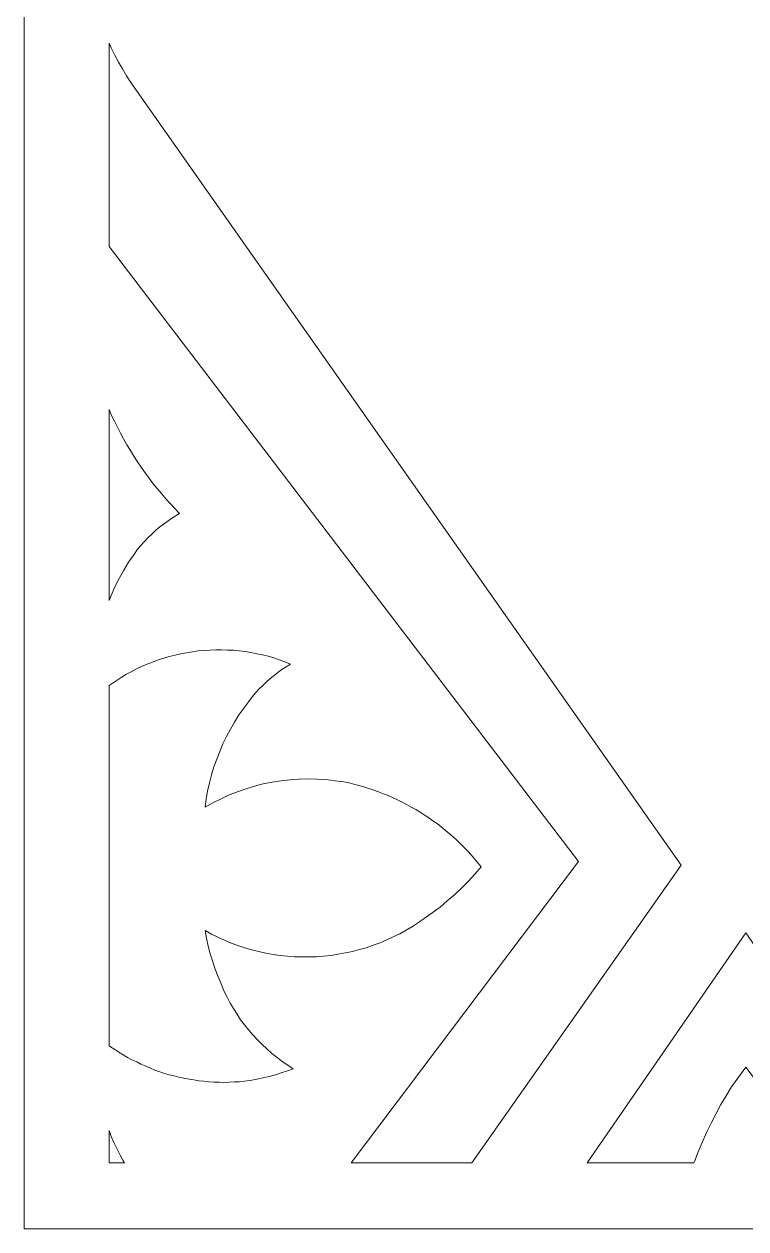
# Model space of a CAD drawing. Header units: centimetres. Extents: x -9.4 to 6.3, y -13 to 13.6.
# Drawn here: x -0.54 to 2.86, y -13.02 to -7.35 of the extents above; entities that cross this region are included whole.
import ezdxf

# ---------------------------------------------------------------- set-up
doc = ezdxf.new("R2010")
doc.units = ezdxf.units.CM
doc.header["$MEASUREMENT"] = 0
doc.layers.add('layer 1', color=7, linetype='Continuous')

msp = doc.modelspace()

# ---------------------------------------------------------------- linework, layer by layer
at = {"layer": 'layer 1', "color": 242, "lineweight": 9}
for points, knots in [([(-0.53695, 13.58709), (-0.53695, 13.58709), (6.25027, 13.58709), (6.25027, 13.58709), (6.25027, 13.58709), (6.25027, 13.58709), (6.25027, -13.01887), (6.25027, -13.01887), (6.25027, -13.01887), (6.25027, -13.01887), (-0.53695, -13.01887), (-0.53695, -13.01887), (-0.53695, -13.01887), (-0.53695, -13.01887), (-0.53695, 13.58709), (-0.53695, 13.58709)], [0, 0, 0, 0, 0.2, 0.2, 0.2, 0.2, 0.4, 0.4, 0.4, 0.4, 0.6, 0.6, 0.6, 0.6, 1, 1, 1, 1]), ([(1.56807, -12.70819), (1.56807, -12.70819), (1.00079, -12.70819), (1.00079, -12.70819), (1.00079, -12.70819), (1.00079, -12.70819), (2.07004, -11.29059), (2.07004, -11.29059), (2.07004, -11.29059), (2.07004, -11.29059), (-0.13758, -8.39877), (-0.13758, -8.39877), (-0.13758, -8.39877), (-0.13758, -8.39877), (-0.13758, -7.4425), (-0.13758, -7.4425), (-0.13758, -7.4425), (-0.13758, -7.4425), (-0.12803, -7.46433), (-0.12803, -7.46433), (-0.12803, -7.46433), (-0.12803, -7.46433), (-0.1111, -7.49816), (-0.1111, -7.49816), (-0.1111, -7.49816), (-0.1111, -7.49816), (-0.09313, -7.53199), (-0.09313, -7.53199), (-0.09313, -7.53199), (-0.09313, -7.53199), (-0.0741, -7.56371), (-0.0741, -7.56371), (-0.0741, -7.56371), (-0.0741, -7.56371), (-0.05612, -7.5965), (-0.05612, -7.5965), (-0.05612, -7.5965), (-0.05612, -7.5965), (-0.03498, -7.62821), (-0.03498, -7.62821), (-0.03498, -7.62821), (-0.03498, -7.62821), (2.55216, -11.30857), (2.55216, -11.30857), (2.55216, -11.30857), (2.55216, -11.30857), (1.56807, -12.70819), (1.56807, -12.70819)], [0, 0, 0, 0, 0.0769231, 0.0769231, 0.0769231, 0.0769231, 0.1538462, 0.1538462, 0.1538462, 0.1538462, 0.2307692, 0.2307692, 0.2307692, 0.2307692, 0.3076923, 0.3076923, 0.3076923, 0.3076923, 0.3846154, 0.3846154, 0.3846154, 0.3846154, 0.4615385, 0.4615385, 0.4615385, 0.4615385, 0.5384615, 0.5384615, 0.5384615, 0.5384615, 0.6153846, 0.6153846, 0.6153846, 0.6153846, 0.6923077, 0.6923077, 0.6923077, 0.6923077, 0.7692308, 0.7692308, 0.7692308, 0.7692308, 0.8461538, 0.8461538, 0.8461538, 0.8461538, 1, 1, 1, 1]), ([(-0.13758, -10.06404), (-0.13758, -10.06404), (-0.13758, -9.16575), (-0.13758, -9.16575), (-0.13758, -9.16575), (-0.13758, -9.16575), (-0.12592, -9.19297), (-0.12592, -9.19297), (-0.12592, -9.19297), (-0.12592, -9.19297), (-0.11215, -9.22046), (-0.11215, -9.22046), (-0.11215, -9.22046), (-0.11215, -9.22046), (-0.09841, -9.249), (-0.09841, -9.249), (-0.09841, -9.249), (-0.09841, -9.249), (-0.08361, -9.27649), (-0.08361, -9.27649), (-0.08361, -9.27649), (-0.08361, -9.27649), (-0.06987, -9.30399), (-0.06987, -9.30399), (-0.06987, -9.30399), (-0.06987, -9.30399), (-0.05401, -9.33148), (-0.05401, -9.33148), (-0.05401, -9.33148), (-0.05401, -9.33148), (-0.0371, -9.35791), (-0.0371, -9.35791), (-0.0371, -9.35791), (-0.0371, -9.35791), (-0.02124, -9.38539), (-0.02124, -9.38539), (-0.02124, -9.38539), (-0.02124, -9.38539), (-0.00432, -9.41076), (-0.00432, -9.41076), (-0.00432, -9.41076), (-0.00432, -9.41076), (0.01365, -9.43719), (0.01365, -9.43719), (0.01365, -9.43719), (0.01365, -9.43719), (0.03162, -9.46258), (0.03162, -9.46258), (0.03162, -9.46258), (0.03162, -9.46258), (0.05065, -9.48795), (0.05065, -9.48795), (0.05065, -9.48795), (0.05065, -9.48795), (0.06864, -9.51333), (0.06864, -9.51333), (0.06864, -9.51333), (0.06864, -9.51333), (0.08872, -9.53658), (0.08872, -9.53658), (0.08872, -9.53658), (0.08872, -9.53658), (0.10881, -9.5609), (0.10881, -9.5609), (0.10881, -9.5609), (0.10881, -9.5609), (0.1289, -9.58521), (0.1289, -9.58521), (0.1289, -9.58521), (0.1289, -9.58521), (0.15004, -9.60741), (0.15004, -9.60741), (0.15004, -9.60741), (0.15004, -9.60741), (0.17224, -9.63067), (0.17224, -9.63067), (0.17224, -9.63067), (0.17224, -9.63067), (0.19338, -9.65395), (0.19338, -9.65395), (0.19338, -9.65395), (0.19338, -9.65395), (0.15744, -9.67615), (0.15744, -9.67615), (0.15744, -9.67615), (0.15744, -9.67615), (0.12255, -9.70152), (0.12255, -9.70152), (0.12255, -9.70152), (0.12255, -9.70152), (0.10141, -9.71738), (0.10141, -9.71738), (0.10141, -9.71738), (0.10141, -9.71738), (0.08238, -9.73323), (0.08238, -9.73323), (0.08238, -9.73323), (0.08238, -9.73323), (0.06335, -9.75121), (0.06335, -9.75121), (0.06335, -9.75121), (0.06335, -9.75121), (0.04536, -9.76918), (0.04536, -9.76918), (0.04536, -9.76918), (0.04536, -9.76918), (0.02739, -9.78821), (0.02739, -9.78821), (0.02739, -9.78821), (0.02739, -9.78821), (0.01048, -9.8062), (0.01048, -9.8062), (0.01048, -9.8062), (0.01048, -9.8062), (-0.00644, -9.82628), (-0.00644, -9.82628), (-0.00644, -9.82628), (-0.00644, -9.82628), (-0.02018, -9.84743), (-0.02018, -9.84743), (-0.02018, -9.84743), (-0.02018, -9.84743), (-0.04555, -9.88337), (-0.04555, -9.88337), (-0.04555, -9.88337), (-0.04555, -9.88337), (-0.06881, -9.92037), (-0.06881, -9.92037), (-0.06881, -9.92037), (-0.06881, -9.92037), (-0.08995, -9.95948), (-0.08995, -9.95948), (-0.08995, -9.95948), (-0.08995, -9.95948), (-0.11004, -9.99862), (-0.11004, -9.99862), (-0.11004, -9.99862), (-0.11004, -9.99862), (-0.12803, -10.03985), (-0.12803, -10.03985), (-0.12803, -10.03985), (-0.12803, -10.03985), (-0.13758, -10.06404), (-0.13758, -10.06404)], [0, 0, 0, 0, 0.027027, 0.027027, 0.027027, 0.027027, 0.0540541, 0.0540541, 0.0540541, 0.0540541, 0.0810811, 0.0810811, 0.0810811, 0.0810811, 0.1081081, 0.1081081, 0.1081081, 0.1081081, 0.1351351, 0.1351351, 0.1351351, 0.1351351, 0.1621622, 0.1621622, 0.1621622, 0.1621622, 0.1891892, 0.1891892, 0.1891892, 0.1891892, 0.2162162, 0.2162162, 0.2162162, 0.2162162, 0.2432432, 0.2432432, 0.2432432, 0.2432432, 0.2702703, 0.2702703, 0.2702703, 0.2702703, 0.2972973, 0.2972973, 0.2972973, 0.2972973, 0.3243243, 0.3243243, 0.3243243, 0.3243243, 0.3513514, 0.3513514, 0.3513514, 0.3513514, 0.3783784, 0.3783784, 0.3783784, 0.3783784, 0.4054054, 0.4054054, 0.4054054, 0.4054054, 0.4324324, 0.4324324, 0.4324324, 0.4324324, 0.4594595, 0.4594595, 0.4594595, 0.4594595, 0.4864865, 0.4864865, 0.4864865, 0.4864865, 0.5135135, 0.5135135, 0.5135135, 0.5135135, 0.5405405, 0.5405405, 0.5405405, 0.5405405, 0.5675676, 0.5675676, 0.5675676, 0.5675676, 0.5945946, 0.5945946, 0.5945946, 0.5945946, 0.6216216, 0.6216216, 0.6216216, 0.6216216, 0.6486486, 0.6486486, 0.6486486, 0.6486486, 0.6756757, 0.6756757, 0.6756757, 0.6756757, 0.7027027, 0.7027027, 0.7027027, 0.7027027, 0.7297297, 0.7297297, 0.7297297, 0.7297297, 0.7567568, 0.7567568, 0.7567568, 0.7567568, 0.7837838, 0.7837838, 0.7837838, 0.7837838, 0.8108108, 0.8108108, 0.8108108, 0.8108108, 0.8378378, 0.8378378, 0.8378378, 0.8378378, 0.8648649, 0.8648649, 0.8648649, 0.8648649, 0.8918919, 0.8918919, 0.8918919, 0.8918919, 0.9189189, 0.9189189, 0.9189189, 0.9189189, 0.9459459, 0.9459459, 0.9459459, 0.9459459, 1, 1, 1, 1]), ([(-0.13758, -12.15796), (-0.13758, -12.15796), (-0.13758, -10.46338), (-0.13758, -10.46338), (-0.13758, -10.46338), (-0.13758, -10.46338), (-0.12803, -10.4564), (-0.12803, -10.4564), (-0.12803, -10.4564), (-0.12803, -10.4564), (-0.10475, -10.4416), (-0.10475, -10.4416), (-0.10475, -10.4416), (-0.10475, -10.4416), (-0.08044, -10.42575), (-0.08044, -10.42575), (-0.08044, -10.42575), (-0.08044, -10.42575), (-0.05824, -10.412), (-0.05824, -10.412), (-0.05824, -10.412), (-0.05824, -10.412), (-0.03287, -10.39826), (-0.03287, -10.39826), (-0.03287, -10.39826), (-0.03287, -10.39826), (-0.00855, -10.38557), (-0.00855, -10.38557), (-0.00855, -10.38557), (-0.00855, -10.38557), (0.01576, -10.37395), (0.01576, -10.37395), (0.01576, -10.37395), (0.01576, -10.37395), (0.04219, -10.36337), (0.04219, -10.36337), (0.04219, -10.36337), (0.04219, -10.36337), (0.06652, -10.3528), (0.06652, -10.3528), (0.06652, -10.3528), (0.06652, -10.3528), (0.09295, -10.34329), (0.09295, -10.34329), (0.09295, -10.34329), (0.09295, -10.34329), (0.11938, -10.33483), (0.11938, -10.33483), (0.11938, -10.33483), (0.11938, -10.33483), (0.14581, -10.32637), (0.14581, -10.32637), (0.14581, -10.32637), (0.14581, -10.32637), (0.1733, -10.32003), (0.1733, -10.32003), (0.1733, -10.32003), (0.1733, -10.32003), (0.19973, -10.31474), (0.19973, -10.31474), (0.19973, -10.31474), (0.19973, -10.31474), (0.22723, -10.30944), (0.22723, -10.30944), (0.22723, -10.30944), (0.22723, -10.30944), (0.25472, -10.30521), (0.25472, -10.30521), (0.25472, -10.30521), (0.25472, -10.30521), (0.28115, -10.30098), (0.28115, -10.30098), (0.28115, -10.30098), (0.28115, -10.30098), (0.30969, -10.29887), (0.30969, -10.29887), (0.30969, -10.29887), (0.30969, -10.29887), (0.33612, -10.29675), (0.33612, -10.29675), (0.33612, -10.29675), (0.33612, -10.29675), (0.36466, -10.2957), (0.36466, -10.2957), (0.36466, -10.2957), (0.36466, -10.2957), (0.39109, -10.2957), (0.39109, -10.2957), (0.39109, -10.2957), (0.39109, -10.2957), (0.41965, -10.29675), (0.41965, -10.29675), (0.41965, -10.29675), (0.41965, -10.29675), (0.44714, -10.29781), (0.44714, -10.29781), (0.44714, -10.29781), (0.44714, -10.29781), (0.47462, -10.30098), (0.47462, -10.30098), (0.47462, -10.30098), (0.47462, -10.30098), (0.50211, -10.30415), (0.50211, -10.30415), (0.50211, -10.30415), (0.50211, -10.30415), (0.52854, -10.30838), (0.52854, -10.30838), (0.52854, -10.30838), (0.52854, -10.30838), (0.55708, -10.31367), (0.55708, -10.31367), (0.55708, -10.31367), (0.55708, -10.31367), (0.58353, -10.31897), (0.58353, -10.31897), (0.58353, -10.31897), (0.58353, -10.31897), (0.60996, -10.32532), (0.60996, -10.32532), (0.60996, -10.32532), (0.60996, -10.32532), (0.63744, -10.33377), (0.63744, -10.33377), (0.63744, -10.33377), (0.63744, -10.33377), (0.66282, -10.34223), (0.66282, -10.34223), (0.66282, -10.34223), (0.66282, -10.34223), (0.68925, -10.35175), (0.68925, -10.35175), (0.68925, -10.35175), (0.68925, -10.35175), (0.71567, -10.36232), (0.71567, -10.36232), (0.71567, -10.36232), (0.71567, -10.36232), (0.69559, -10.375), (0.69559, -10.375), (0.69559, -10.375), (0.69559, -10.375), (0.6755, -10.38769), (0.6755, -10.38769), (0.6755, -10.38769), (0.6755, -10.38769), (0.65647, -10.40143), (0.65647, -10.40143), (0.65647, -10.40143), (0.65647, -10.40143), (0.6385, -10.41623), (0.6385, -10.41623), (0.6385, -10.41623), (0.6385, -10.41623), (0.61947, -10.43103), (0.61947, -10.43103), (0.61947, -10.43103), (0.61947, -10.43103), (0.6015, -10.44689), (0.6015, -10.44689), (0.6015, -10.44689), (0.6015, -10.44689), (0.58564, -10.46275), (0.58564, -10.46275), (0.58564, -10.46275), (0.58564, -10.46275), (0.56873, -10.47966), (0.56873, -10.47966), (0.56873, -10.47966), (0.56873, -10.47966), (0.54228, -10.50928), (0.54228, -10.50928), (0.54228, -10.50928), (0.54228, -10.50928), (0.51902, -10.53888), (0.51902, -10.53888), (0.51902, -10.53888), (0.51902, -10.53888), (0.49577, -10.5706), (0.49577, -10.5706), (0.49577, -10.5706), (0.49577, -10.5706), (0.47251, -10.60125), (0.47251, -10.60125), (0.47251, -10.60125), (0.47251, -10.60125), (0.45242, -10.63508), (0.45242, -10.63508), (0.45242, -10.63508), (0.45242, -10.63508), (0.43339, -10.66787), (0.43339, -10.66787), (0.43339, -10.66787), (0.43339, -10.66787), (0.41437, -10.70276), (0.41437, -10.70276), (0.41437, -10.70276), (0.41437, -10.70276), (0.39745, -10.73764), (0.39745, -10.73764), (0.39745, -10.73764), (0.39745, -10.73764), (0.38263, -10.77359), (0.38263, -10.77359), (0.38263, -10.77359), (0.38263, -10.77359), (0.36889, -10.80953), (0.36889, -10.80953), (0.36889, -10.80953), (0.36889, -10.80953), (0.35515, -10.84549), (0.35515, -10.84549), (0.35515, -10.84549), (0.35515, -10.84549), (0.34458, -10.88355), (0.34458, -10.88355), (0.34458, -10.88355), (0.34458, -10.88355), (0.334, -10.92055), (0.334, -10.92055), (0.334, -10.92055), (0.334, -10.92055), (0.32555, -10.95967), (0.32555, -10.95967), (0.32555, -10.95967), (0.32555, -10.95967), (0.3192, -10.99669), (0.3192, -10.99669), (0.3192, -10.99669), (0.3192, -10.99669), (0.31392, -11.0358), (0.31392, -11.0358), (0.31392, -11.0358), (0.31392, -11.0358), (0.35092, -11.01466), (0.35092, -11.01466), (0.35092, -11.01466), (0.35092, -11.01466), (0.38898, -10.99561), (0.38898, -10.99561), (0.38898, -10.99561), (0.38898, -10.99561), (0.42705, -10.97764), (0.42705, -10.97764), (0.42705, -10.97764), (0.42705, -10.97764), (0.46617, -10.96284), (0.46617, -10.96284), (0.46617, -10.96284), (0.46617, -10.96284), (0.50634, -10.9491), (0.50634, -10.9491), (0.50634, -10.9491), (0.50634, -10.9491), (0.54651, -10.93641), (0.54651, -10.93641), (0.54651, -10.93641), (0.54651, -10.93641), (0.58776, -10.92584), (0.58776, -10.92584), (0.58776, -10.92584), (0.58776, -10.92584), (0.62899, -10.91738), (0.62899, -10.91738), (0.62899, -10.91738), (0.62899, -10.91738), (0.67127, -10.91104), (0.67127, -10.91104), (0.67127, -10.91104), (0.67127, -10.91104), (0.71356, -10.90681), (0.71356, -10.90681), (0.71356, -10.90681), (0.71356, -10.90681), (0.75586, -10.90364), (0.75586, -10.90364), (0.75586, -10.90364), (0.75586, -10.90364), (0.79709, -10.90258), (0.79709, -10.90258), (0.79709, -10.90258), (0.79709, -10.90258), (0.84044, -10.90364), (0.84044, -10.90364), (0.84044, -10.90364), (0.84044, -10.90364), (0.88272, -10.90575), (0.88272, -10.90575), (0.88272, -10.90575), (0.88272, -10.90575), (0.92397, -10.91104), (0.92397, -10.91104), (0.92397, -10.91104), (0.92397, -10.91104), (0.96626, -10.91632), (0.96626, -10.91632), (0.96626, -10.91632), (0.96626, -10.91632), (0.98952, -10.92161), (0.98952, -10.92161), (0.98952, -10.92161), (0.98952, -10.92161), (1.01383, -10.92689), (1.01383, -10.92689), (1.01383, -10.92689), (1.01383, -10.92689), (1.03709, -10.93324), (1.03709, -10.93324), (1.03709, -10.93324), (1.03709, -10.93324), (1.06035, -10.93958), (1.06035, -10.93958), (1.06035, -10.93958), (1.06035, -10.93958), (1.08362, -10.94698), (1.08362, -10.94698), (1.08362, -10.94698), (1.08362, -10.94698), (1.10688, -10.95544), (1.10688, -10.95544), (1.10688, -10.95544), (1.10688, -10.95544), (1.12908, -10.9639), (1.12908, -10.9639), (1.12908, -10.9639), (1.12908, -10.9639), (1.15234, -10.97235), (1.15234, -10.97235), (1.15234, -10.97235), (1.15234, -10.97235), (1.17454, -10.98081), (1.17454, -10.98081), (1.17454, -10.98081), (1.17454, -10.98081), (1.19568, -10.99032), (1.19568, -10.99032), (1.19568, -10.99032), (1.19568, -10.99032), (1.21894, -11.00091), (1.21894, -11.00091), (1.21894, -11.00091), (1.21894, -11.00091), (1.24008, -11.01149), (1.24008, -11.01149), (1.24008, -11.01149), (1.24008, -11.01149), (1.26124, -11.02311), (1.26124, -11.02311), (1.26124, -11.02311), (1.26124, -11.02311), (1.28344, -11.03474), (1.28344, -11.03474), (1.28344, -11.03474), (1.28344, -11.03474), (1.30459, -11.04637), (1.30459, -11.04637), (1.30459, -11.04637), (1.30459, -11.04637), (1.32467, -11.05906), (1.32467, -11.05906), (1.32467, -11.05906), (1.32467, -11.05906), (1.34476, -11.07174), (1.34476, -11.07174), (1.34476, -11.07174), (1.34476, -11.07174), (1.3659, -11.08549), (1.3659, -11.08549), (1.3659, -11.08549), (1.3659, -11.08549), (1.38493, -11.09923), (1.38493, -11.09923), (1.38493, -11.09923), (1.38493, -11.09923), (1.40502, -11.11297), (1.40502, -11.11297), (1.40502, -11.11297), (1.40502, -11.11297), (1.42406, -11.12777), (1.42406, -11.12777), (1.42406, -11.12777), (1.42406, -11.12777), (1.44309, -11.14363), (1.44309, -11.14363), (1.44309, -11.14363), (1.44309, -11.14363), (1.46106, -11.15949), (1.46106, -11.15949), (1.46106, -11.15949), (1.46106, -11.15949), (1.48009, -11.17536), (1.48009, -11.17536), (1.48009, -11.17536), (1.48009, -11.17536), (1.49806, -11.19122), (1.49806, -11.19122), (1.49806, -11.19122), (1.49806, -11.19122), (1.51498, -11.20814), (1.51498, -11.20814), (1.51498, -11.20814), (1.51498, -11.20814), (1.53189, -11.22505), (1.53189, -11.22505), (1.53189, -11.22505), (1.53189, -11.22505), (1.54881, -11.24196), (1.54881, -11.24196), (1.54881, -11.24196), (1.54881, -11.24196), (1.56572, -11.25994), (1.56572, -11.25994), (1.56572, -11.25994), (1.56572, -11.25994), (1.58052, -11.27897), (1.58052, -11.27897), (1.58052, -11.27897), (1.58052, -11.27897), (1.5964, -11.29799), (1.5964, -11.29799), (1.5964, -11.29799), (1.5964, -11.29799), (1.61226, -11.31597), (1.61226, -11.31597), (1.61226, -11.31597), (1.61226, -11.31597), (1.58264, -11.35087), (1.58264, -11.35087), (1.58264, -11.35087), (1.58264, -11.35087), (1.55198, -11.38364), (1.55198, -11.38364), (1.55198, -11.38364), (1.55198, -11.38364), (1.52026, -11.41641), (1.52026, -11.41641), (1.52026, -11.41641), (1.52026, -11.41641), (1.48749, -11.44601), (1.48749, -11.44601), (1.48749, -11.44601), (1.48749, -11.44601), (1.45261, -11.47667), (1.45261, -11.47667), (1.45261, -11.47667), (1.45261, -11.47667), (1.41878, -11.50627), (1.41878, -11.50627), (1.41878, -11.50627), (1.41878, -11.50627), (1.38176, -11.53272), (1.38176, -11.53272), (1.38176, -11.53272), (1.38176, -11.53272), (1.34476, -11.55915), (1.34476, -11.55915), (1.34476, -11.55915), (1.34476, -11.55915), (1.31727, -11.57712), (1.31727, -11.57712), (1.31727, -11.57712), (1.31727, -11.57712), (1.28873, -11.59615), (1.28873, -11.59615), (1.28873, -11.59615), (1.28873, -11.59615), (1.25913, -11.61412), (1.25913, -11.61412), (1.25913, -11.61412), (1.25913, -11.61412), (1.22951, -11.63104), (1.22951, -11.63104), (1.22951, -11.63104), (1.22951, -11.63104), (1.19885, -11.64478), (1.19885, -11.64478), (1.19885, -11.64478), (1.19885, -11.64478), (1.16819, -11.65958), (1.16819, -11.65958), (1.16819, -11.65958), (1.16819, -11.65958), (1.13648, -11.67332), (1.13648, -11.67332), (1.13648, -11.67332), (1.13648, -11.67332), (1.10476, -11.68497), (1.10476, -11.68497), (1.10476, -11.68497), (1.10476, -11.68497), (1.07197, -11.6966), (1.07197, -11.6966), (1.07197, -11.6966), (1.07197, -11.6966), (1.0392, -11.70506), (1.0392, -11.70506), (1.0392, -11.70506), (1.0392, -11.70506), (1.00643, -11.71351), (1.00643, -11.71351), (1.00643, -11.71351), (1.00643, -11.71351), (0.97366, -11.72091), (0.97366, -11.72091), (0.97366, -11.72091), (0.97366, -11.72091), (0.93877, -11.72726), (0.93877, -11.72726), (0.93877, -11.72726), (0.93877, -11.72726), (0.906, -11.73254), (0.906, -11.73254), (0.906, -11.73254), (0.906, -11.73254), (0.8711, -11.73571), (0.8711, -11.73571), (0.8711, -11.73571), (0.8711, -11.73571), (0.83832, -11.73888), (0.83832, -11.73888), (0.83832, -11.73888), (0.83832, -11.73888), (0.80344, -11.73994), (0.80344, -11.73994), (0.80344, -11.73994), (0.80344, -11.73994), (0.76961, -11.73994), (0.76961, -11.73994), (0.76961, -11.73994), (0.76961, -11.73994), (0.73472, -11.73888), (0.73472, -11.73888), (0.73472, -11.73888), (0.73472, -11.73888), (0.70193, -11.73677), (0.70193, -11.73677), (0.70193, -11.73677), (0.70193, -11.73677), (0.66705, -11.73254), (0.66705, -11.73254), (0.66705, -11.73254), (0.66705, -11.73254), (0.63427, -11.72831), (0.63427, -11.72831), (0.63427, -11.72831), (0.63427, -11.72831), (0.59939, -11.72197), (0.59939, -11.72197), (0.59939, -11.72197), (0.59939, -11.72197), (0.56662, -11.71457), (0.56662, -11.71457), (0.56662, -11.71457), (0.56662, -11.71457), (0.53277, -11.70611), (0.53277, -11.70611), (0.53277, -11.70611), (0.53277, -11.70611), (0.50105, -11.69766), (0.50105, -11.69766), (0.50105, -11.69766), (0.50105, -11.69766), (0.46828, -11.68603), (0.46828, -11.68603), (0.46828, -11.68603), (0.46828, -11.68603), (0.43657, -11.67438), (0.43657, -11.67438), (0.43657, -11.67438), (0.43657, -11.67438), (0.40485, -11.66169), (0.40485, -11.66169), (0.40485, -11.66169), (0.40485, -11.66169), (0.37418, -11.64689), (0.37418, -11.64689), (0.37418, -11.64689), (0.37418, -11.64689), (0.34352, -11.63209), (0.34352, -11.63209), (0.34352, -11.63209), (0.34352, -11.63209), (0.31392, -11.61624), (0.31392, -11.61624), (0.31392, -11.61624), (0.31392, -11.61624), (0.32132, -11.65218), (0.32132, -11.65218), (0.32132, -11.65218), (0.32132, -11.65218), (0.32872, -11.6892), (0.32872, -11.6892), (0.32872, -11.6892), (0.32872, -11.6892), (0.33823, -11.72514), (0.33823, -11.72514), (0.33823, -11.72514), (0.33823, -11.72514), (0.34986, -11.76214), (0.34986, -11.76214), (0.34986, -11.76214), (0.34986, -11.76214), (0.36149, -11.79703), (0.36149, -11.79703), (0.36149, -11.79703), (0.36149, -11.79703), (0.37523, -11.83297), (0.37523, -11.83297), (0.37523, -11.83297), (0.37523, -11.83297), (0.38898, -11.86682), (0.38898, -11.86682), (0.38898, -11.86682), (0.38898, -11.86682), (0.40379, -11.90171), (0.40379, -11.90171), (0.40379, -11.90171), (0.40379, -11.90171), (0.41754, -11.92919), (0.41754, -11.92919), (0.41754, -11.92919), (0.41754, -11.92919), (0.43234, -11.95668), (0.43234, -11.95668), (0.43234, -11.95668), (0.43234, -11.95668), (0.44819, -11.98311), (0.44819, -11.98311), (0.44819, -11.98311), (0.44819, -11.98311), (0.46405, -12.00954), (0.46405, -12.00954), (0.46405, -12.00954), (0.46405, -12.00954), (0.48097, -12.03493), (0.48097, -12.03493), (0.48097, -12.03493), (0.48097, -12.03493), (0.5, -12.05924), (0.5, -12.05924), (0.5, -12.05924), (0.5, -12.05924), (0.51902, -12.08461), (0.51902, -12.08461), (0.51902, -12.08461), (0.51902, -12.08461), (0.53911, -12.10681), (0.53911, -12.10681), (0.53911, -12.10681), (0.53911, -12.10681), (0.56025, -12.13007), (0.56025, -12.13007), (0.56025, -12.13007), (0.56025, -12.13007), (0.58247, -12.15227), (0.58247, -12.15227), (0.58247, -12.15227), (0.58247, -12.15227), (0.60467, -12.17236), (0.60467, -12.17236), (0.60467, -12.17236), (0.60467, -12.17236), (0.62793, -12.19352), (0.62793, -12.19352), (0.62793, -12.19352), (0.62793, -12.19352), (0.65225, -12.21255), (0.65225, -12.21255), (0.65225, -12.21255), (0.65225, -12.21255), (0.67656, -12.23158), (0.67656, -12.23158), (0.67656, -12.23158), (0.67656, -12.23158), (0.70299, -12.24849), (0.70299, -12.24849), (0.70299, -12.24849), (0.70299, -12.24849), (0.72836, -12.2654), (0.72836, -12.2654), (0.72836, -12.2654), (0.72836, -12.2654), (0.70087, -12.27598), (0.70087, -12.27598), (0.70087, -12.27598), (0.70087, -12.27598), (0.67233, -12.28549), (0.67233, -12.28549), (0.67233, -12.28549), (0.67233, -12.28549), (0.64484, -12.29501), (0.64484, -12.29501), (0.64484, -12.29501), (0.64484, -12.29501), (0.61524, -12.30241), (0.61524, -12.30241), (0.61524, -12.30241), (0.61524, -12.30241), (0.5867, -12.30875), (0.5867, -12.30875), (0.5867, -12.30875), (0.5867, -12.30875), (0.55708, -12.31509), (0.55708, -12.31509), (0.55708, -12.31509), (0.55708, -12.31509), (0.52642, -12.32038), (0.52642, -12.32038), (0.52642, -12.32038), (0.52642, -12.32038), (0.49788, -12.32461), (0.49788, -12.32461), (0.49788, -12.32461), (0.49788, -12.32461), (0.47357, -12.32672), (0.47357, -12.32672), (0.47357, -12.32672), (0.47357, -12.32672), (0.45031, -12.32778), (0.45031, -12.32778), (0.45031, -12.32778), (0.45031, -12.32778), (0.42705, -12.32883), (0.42705, -12.32883), (0.42705, -12.32883), (0.42705, -12.32883), (0.40274, -12.32989), (0.40274, -12.32989), (0.40274, -12.32989), (0.40274, -12.32989), (0.37946, -12.32883), (0.37946, -12.32883), (0.37946, -12.32883), (0.37946, -12.32883), (0.35515, -12.32883), (0.35515, -12.32883), (0.35515, -12.32883), (0.35515, -12.32883), (0.33189, -12.32672), (0.33189, -12.32672), (0.33189, -12.32672), (0.33189, -12.32672), (0.30863, -12.32461), (0.30863, -12.32461), (0.30863, -12.32461), (0.30863, -12.32461), (0.28432, -12.32249), (0.28432, -12.32249), (0.28432, -12.32249), (0.28432, -12.32249), (0.26106, -12.31826), (0.26106, -12.31826), (0.26106, -12.31826), (0.26106, -12.31826), (0.23886, -12.31509), (0.23886, -12.31509), (0.23886, -12.31509), (0.23886, -12.31509), (0.21453, -12.30981), (0.21453, -12.30981), (0.21453, -12.30981), (0.21453, -12.30981), (0.19127, -12.30558), (0.19127, -12.30558), (0.19127, -12.30558), (0.19127, -12.30558), (0.16907, -12.29923), (0.16907, -12.29923), (0.16907, -12.29923), (0.16907, -12.29923), (0.14581, -12.29395), (0.14581, -12.29395), (0.14581, -12.29395), (0.14581, -12.29395), (0.12361, -12.28761), (0.12361, -12.28761), (0.12361, -12.28761), (0.12361, -12.28761), (0.10141, -12.28021), (0.10141, -12.28021), (0.10141, -12.28021), (0.10141, -12.28021), (0.07815, -12.27175), (0.07815, -12.27175), (0.07815, -12.27175), (0.07815, -12.27175), (0.05701, -12.26329), (0.05701, -12.26329), (0.05701, -12.26329), (0.05701, -12.26329), (0.03479, -12.25378), (0.03479, -12.25378), (0.03479, -12.25378), (0.03479, -12.25378), (0.01259, -12.24426), (0.01259, -12.24426), (0.01259, -12.24426), (0.01259, -12.24426), (-0.0075, -12.23369), (-0.0075, -12.23369), (-0.0075, -12.23369), (-0.0075, -12.23369), (-0.0297, -12.22418), (-0.0297, -12.22418), (-0.0297, -12.22418), (-0.0297, -12.22418), (-0.05084, -12.21255), (-0.05084, -12.21255), (-0.05084, -12.21255), (-0.05084, -12.21255), (-0.07093, -12.20092), (-0.07093, -12.20092), (-0.07093, -12.20092), (-0.07093, -12.20092), (-0.09101, -12.18821), (-0.09101, -12.18821), (-0.09101, -12.18821), (-0.09101, -12.18821), (-0.1111, -12.17553), (-0.1111, -12.17553), (-0.1111, -12.17553), (-0.1111, -12.17553), (-0.1312, -12.16284), (-0.1312, -12.16284), (-0.1312, -12.16284), (-0.1312, -12.16284), (-0.13758, -12.15796), (-0.13758, -12.15796)], [0, 0, 0, 0, 0.0048077, 0.0048077, 0.0048077, 0.0048077, 0.0096154, 0.0096154, 0.0096154, 0.0096154, 0.0144231, 0.0144231, 0.0144231, 0.0144231, 0.0192308, 0.0192308, 0.0192308, 0.0192308, 0.0240385, 0.0240385, 0.0240385, 0.0240385, 0.0288462, 0.0288462, 0.0288462, 0.0288462, 0.0336538, 0.0336538, 0.0336538, 0.0336538, 0.0384615, 0.0384615, 0.0384615, 0.0384615, 0.0432692, 0.0432692, 0.0432692, 0.0432692, 0.0480769, 0.0480769, 0.0480769, 0.0480769, 0.0528846, 0.0528846, 0.0528846, 0.0528846, 0.0576923, 0.0576923, 0.0576923, 0.0576923, 0.0625, 0.0625, 0.0625, 0.0625, 0.0673077, 0.0673077, 0.0673077, 0.0673077, 0.0721154, 0.0721154, 0.0721154, 0.0721154, 0.0769231, 0.0769231, 0.0769231, 0.0769231, 0.0817308, 0.0817308, 0.0817308, 0.0817308, 0.0865385, 0.0865385, 0.0865385, 0.0865385, 0.0913462, 0.0913462, 0.0913462, 0.0913462, 0.0961538, 0.0961538, 0.0961538, 0.0961538, 0.1009615, 0.1009615, 0.1009615, 0.1009615, 0.1057692, 0.1057692, 0.1057692, 0.1057692, 0.1105769, 0.1105769, 0.1105769, 0.1105769, 0.1153846, 0.1153846, 0.1153846, 0.1153846, 0.1201923, 0.1201923, 0.1201923, 0.1201923, 0.125, 0.125, 0.125, 0.125, 0.1298077, 0.1298077, 0.1298077, 0.1298077, 0.1346154, 0.1346154, 0.1346154, 0.1346154, 0.1394231, 0.1394231, 0.1394231, 0.1394231, 0.1442308, 0.1442308, 0.1442308, 0.1442308, 0.1490385, 0.1490385, 0.1490385, 0.1490385, 0.1538462, 0.1538462, 0.1538462, 0.1538462, 0.1586538, 0.1586538, 0.1586538, 0.1586538, 0.1634615, 0.1634615, 0.1634615, 0.1634615, 0.1682692, 0.1682692, 0.1682692, 0.1682692, 0.1730769, 0.1730769, 0.1730769, 0.1730769, 0.1778846, 0.1778846, 0.1778846, 0.1778846, 0.1826923, 0.1826923, 0.1826923, 0.1826923, 0.1875, 0.1875, 0.1875, 0.1875, 0.1923077, 0.1923077, 0.1923077, 0.1923077, 0.1971154, 0.1971154, 0.1971154, 0.1971154, 0.2019231, 0.2019231, 0.2019231, 0.2019231, 0.2067308, 0.2067308, 0.2067308, 0.2067308, 0.2115385, 0.2115385, 0.2115385, 0.2115385, 0.2163462, 0.2163462, 0.2163462, 0.2163462, 0.2211538, 0.2211538, 0.2211538, 0.2211538, 0.2259615, 0.2259615, 0.2259615, 0.2259615, 0.2307692, 0.2307692, 0.2307692, 0.2307692, 0.2355769, 0.2355769, 0.2355769, 0.2355769, 0.2403846, 0.2403846, 0.2403846, 0.2403846, 0.2451923, 0.2451923, 0.2451923, 0.2451923, 0.25, 0.25, 0.25, 0.25, 0.2548077, 0.2548077, 0.2548077, 0.2548077, 0.2596154, 0.2596154, 0.2596154, 0.2596154, 0.2644231, 0.2644231, 0.2644231, 0.2644231, 0.2692308, 0.2692308, 0.2692308, 0.2692308, 0.2740385, 0.2740385, 0.2740385, 0.2740385, 0.2788462, 0.2788462, 0.2788462, 0.2788462, 0.2836538, 0.2836538, 0.2836538, 0.2836538, 0.2884615, 0.2884615, 0.2884615, 0.2884615, 0.2932692, 0.2932692, 0.2932692, 0.2932692, 0.2980769, 0.2980769, 0.2980769, 0.2980769, 0.3028846, 0.3028846, 0.3028846, 0.3028846, 0.3076923, 0.3076923, 0.3076923, 0.3076923, 0.3125, 0.3125, 0.3125, 0.3125, 0.3173077, 0.3173077, 0.3173077, 0.3173077, 0.3221154, 0.3221154, 0.3221154, 0.3221154, 0.3269231, 0.3269231, 0.3269231, 0.3269231, 0.3317308, 0.3317308, 0.3317308, 0.3317308, 0.3365385, 0.3365385, 0.3365385, 0.3365385, 0.3413462, 0.3413462, 0.3413462, 0.3413462, 0.3461538, 0.3461538, 0.3461538, 0.3461538, 0.3509615, 0.3509615, 0.3509615, 0.3509615, 0.3557692, 0.3557692, 0.3557692, 0.3557692, 0.3605769, 0.3605769, 0.3605769, 0.3605769, 0.3653846, 0.3653846, 0.3653846, 0.3653846, 0.3701923, 0.3701923, 0.3701923, 0.3701923, 0.375, 0.375, 0.375, 0.375, 0.3798077, 0.3798077, 0.3798077, 0.3798077, 0.3846154, 0.3846154, 0.3846154, 0.3846154, 0.3894231, 0.3894231, 0.3894231, 0.3894231, 0.3942308, 0.3942308, 0.3942308, 0.3942308, 0.3990385, 0.3990385, 0.3990385, 0.3990385, 0.4038462, 0.4038462, 0.4038462, 0.4038462, 0.4086538, 0.4086538, 0.4086538, 0.4086538, 0.4134615, 0.4134615, 0.4134615, 0.4134615, 0.4182692, 0.4182692, 0.4182692, 0.4182692, 0.4230769, 0.4230769, 0.4230769, 0.4230769, 0.4278846, 0.4278846, 0.4278846, 0.4278846, 0.4326923, 0.4326923, 0.4326923, 0.4326923, 0.4375, 0.4375, 0.4375, 0.4375, 0.4423077, 0.4423077, 0.4423077, 0.4423077, 0.4471154, 0.4471154, 0.4471154, 0.4471154, 0.4519231, 0.4519231, 0.4519231, 0.4519231, 0.4567308, 0.4567308, 0.4567308, 0.4567308, 0.4615385, 0.4615385, 0.4615385, 0.4615385, 0.4663462, 0.4663462, 0.4663462, 0.4663462, 0.4711538, 0.4711538, 0.4711538, 0.4711538, 0.4759615, 0.4759615, 0.4759615, 0.4759615, 0.4807692, 0.4807692, 0.4807692, 0.4807692, 0.4855769, 0.4855769, 0.4855769, 0.4855769, 0.4903846, 0.4903846, 0.4903846, 0.4903846, 0.4951923, 0.4951923, 0.4951923, 0.4951923, 0.5, 0.5, 0.5, 0.5, 0.5048077, 0.5048077, 0.5048077, 0.5048077, 0.5096154, 0.5096154, 0.5096154, 0.5096154, 0.5144231, 0.5144231, 0.5144231, 0.5144231, 0.5192308, 0.5192308, 0.5192308, 0.5192308, 0.5240385, 0.5240385, 0.5240385, 0.5240385, 0.5288462, 0.5288462, 0.5288462, 0.5288462, 0.5336538, 0.5336538, 0.5336538, 0.5336538, 0.5384615, 0.5384615, 0.5384615, 0.5384615, 0.5432692, 0.5432692, 0.5432692, 0.5432692, 0.5480769, 0.5480769, 0.5480769, 0.5480769, 0.5528846, 0.5528846, 0.5528846, 0.5528846, 0.5576923, 0.5576923, 0.5576923, 0.5576923, 0.5625, 0.5625, 0.5625, 0.5625, 0.5673077, 0.5673077, 0.5673077, 0.5673077, 0.5721154, 0.5721154, 0.5721154, 0.5721154, 0.5769231, 0.5769231, 0.5769231, 0.5769231, 0.5817308, 0.5817308, 0.5817308, 0.5817308, 0.5865385, 0.5865385, 0.5865385, 0.5865385, 0.5913462, 0.5913462, 0.5913462, 0.5913462, 0.5961538, 0.5961538, 0.5961538, 0.5961538, 0.6009615, 0.6009615, 0.6009615, 0.6009615, 0.6057692, 0.6057692, 0.6057692, 0.6057692, 0.6105769, 0.6105769, 0.6105769, 0.6105769, 0.6153846, 0.6153846, 0.6153846, 0.6153846, 0.6201923, 0.6201923, 0.6201923, 0.6201923, 0.625, 0.625, 0.625, 0.625, 0.6298077, 0.6298077, 0.6298077, 0.6298077, 0.6346154, 0.6346154, 0.6346154, 0.6346154, 0.6394231, 0.6394231, 0.6394231, 0.6394231, 0.6442308, 0.6442308, 0.6442308, 0.6442308, 0.6490385, 0.6490385, 0.6490385, 0.6490385, 0.6538462, 0.6538462, 0.6538462, 0.6538462, 0.6586538, 0.6586538, 0.6586538, 0.6586538, 0.6634615, 0.6634615, 0.6634615, 0.6634615, 0.6682692, 0.6682692, 0.6682692, 0.6682692, 0.6730769, 0.6730769, 0.6730769, 0.6730769, 0.6778846, 0.6778846, 0.6778846, 0.6778846, 0.6826923, 0.6826923, 0.6826923, 0.6826923, 0.6875, 0.6875, 0.6875, 0.6875, 0.6923077, 0.6923077, 0.6923077, 0.6923077, 0.6971154, 0.6971154, 0.6971154, 0.6971154, 0.7019231, 0.7019231, 0.7019231, 0.7019231, 0.7067308, 0.7067308, 0.7067308, 0.7067308, 0.7115385, 0.7115385, 0.7115385, 0.7115385, 0.7163462, 0.7163462, 0.7163462, 0.7163462, 0.7211538, 0.7211538, 0.7211538, 0.7211538, 0.7259615, 0.7259615, 0.7259615, 0.7259615, 0.7307692, 0.7307692, 0.7307692, 0.7307692, 0.7355769, 0.7355769, 0.7355769, 0.7355769, 0.7403846, 0.7403846, 0.7403846, 0.7403846, 0.7451923, 0.7451923, 0.7451923, 0.7451923, 0.75, 0.75, 0.75, 0.75, 0.7548077, 0.7548077, 0.7548077, 0.7548077, 0.7596154, 0.7596154, 0.7596154, 0.7596154, 0.7644231, 0.7644231, 0.7644231, 0.7644231, 0.7692308, 0.7692308, 0.7692308, 0.7692308, 0.7740385, 0.7740385, 0.7740385, 0.7740385, 0.7788462, 0.7788462, 0.7788462, 0.7788462, 0.7836538, 0.7836538, 0.7836538, 0.7836538, 0.7884615, 0.7884615, 0.7884615, 0.7884615, 0.7932692, 0.7932692, 0.7932692, 0.7932692, 0.7980769, 0.7980769, 0.7980769, 0.7980769, 0.8028846, 0.8028846, 0.8028846, 0.8028846, 0.8076923, 0.8076923, 0.8076923, 0.8076923, 0.8125, 0.8125, 0.8125, 0.8125, 0.8173077, 0.8173077, 0.8173077, 0.8173077, 0.8221154, 0.8221154, 0.8221154, 0.8221154, 0.8269231, 0.8269231, 0.8269231, 0.8269231, 0.8317308, 0.8317308, 0.8317308, 0.8317308, 0.8365385, 0.8365385, 0.8365385, 0.8365385, 0.8413462, 0.8413462, 0.8413462, 0.8413462, 0.8461538, 0.8461538, 0.8461538, 0.8461538, 0.8509615, 0.8509615, 0.8509615, 0.8509615, 0.8557692, 0.8557692, 0.8557692, 0.8557692, 0.8605769, 0.8605769, 0.8605769, 0.8605769, 0.8653846, 0.8653846, 0.8653846, 0.8653846, 0.8701923, 0.8701923, 0.8701923, 0.8701923, 0.875, 0.875, 0.875, 0.875, 0.8798077, 0.8798077, 0.8798077, 0.8798077, 0.8846154, 0.8846154, 0.8846154, 0.8846154, 0.8894231, 0.8894231, 0.8894231, 0.8894231, 0.8942308, 0.8942308, 0.8942308, 0.8942308, 0.8990385, 0.8990385, 0.8990385, 0.8990385, 0.9038462, 0.9038462, 0.9038462, 0.9038462, 0.9086538, 0.9086538, 0.9086538, 0.9086538, 0.9134615, 0.9134615, 0.9134615, 0.9134615, 0.9182692, 0.9182692, 0.9182692, 0.9182692, 0.9230769, 0.9230769, 0.9230769, 0.9230769, 0.9278846, 0.9278846, 0.9278846, 0.9278846, 0.9326923, 0.9326923, 0.9326923, 0.9326923, 0.9375, 0.9375, 0.9375, 0.9375, 0.9423077, 0.9423077, 0.9423077, 0.9423077, 0.9471154, 0.9471154, 0.9471154, 0.9471154, 0.9519231, 0.9519231, 0.9519231, 0.9519231, 0.9567308, 0.9567308, 0.9567308, 0.9567308, 0.9615385, 0.9615385, 0.9615385, 0.9615385, 0.9663462, 0.9663462, 0.9663462, 0.9663462, 0.9711538, 0.9711538, 0.9711538, 0.9711538, 0.9759615, 0.9759615, 0.9759615, 0.9759615, 0.9807692, 0.9807692, 0.9807692, 0.9807692, 0.9855769, 0.9855769, 0.9855769, 0.9855769, 0.9903846, 0.9903846, 0.9903846, 0.9903846, 1, 1, 1, 1]), ([(3.60326, -12.70819), (3.60326, -12.70819), (3.10373, -12.70819), (3.10373, -12.70819), (3.10373, -12.70819), (3.10373, -12.70819), (3.09242, -12.67773), (3.09242, -12.67773), (3.09242, -12.67773), (3.09242, -12.67773), (3.07657, -12.63968), (3.07657, -12.63968), (3.07657, -12.63968), (3.07657, -12.63968), (3.06071, -12.60373), (3.06071, -12.60373), (3.06071, -12.60373), (3.06071, -12.60373), (3.0438, -12.56673), (3.0438, -12.56673), (3.0438, -12.56673), (3.0438, -12.56673), (3.02688, -12.53079), (3.02688, -12.53079), (3.02688, -12.53079), (3.02688, -12.53079), (3.00785, -12.49588), (3.00785, -12.49588), (3.00785, -12.49588), (3.00785, -12.49588), (2.98882, -12.45994), (2.98882, -12.45994), (2.98882, -12.45994), (2.98882, -12.45994), (2.96768, -12.42505), (2.96768, -12.42505), (2.96768, -12.42505), (2.96768, -12.42505), (2.94759, -12.39017), (2.94759, -12.39017), (2.94759, -12.39017), (2.94759, -12.39017), (2.92643, -12.35738), (2.92643, -12.35738), (2.92643, -12.35738), (2.92643, -12.35738), (2.90318, -12.32249), (2.90318, -12.32249), (2.90318, -12.32249), (2.90318, -12.32249), (2.88097, -12.29078), (2.88097, -12.29078), (2.88097, -12.29078), (2.88097, -12.29078), (2.85666, -12.258), (2.85666, -12.258), (2.85666, -12.258), (2.85666, -12.258), (2.82283, -12.30346), (2.82283, -12.30346), (2.82283, -12.30346), (2.82283, -12.30346), (2.789, -12.35103), (2.789, -12.35103), (2.789, -12.35103), (2.789, -12.35103), (2.76467, -12.39228), (2.76467, -12.39228), (2.76467, -12.39228), (2.76467, -12.39228), (2.7393, -12.43457), (2.7393, -12.43457), (2.7393, -12.43457), (2.7393, -12.43457), (2.71498, -12.47897), (2.71498, -12.47897), (2.71498, -12.47897), (2.71498, -12.47897), (2.69384, -12.52231), (2.69384, -12.52231), (2.69384, -12.52231), (2.69384, -12.52231), (2.67164, -12.56567), (2.67164, -12.56567), (2.67164, -12.56567), (2.67164, -12.56567), (2.65155, -12.61219), (2.65155, -12.61219), (2.65155, -12.61219), (2.65155, -12.61219), (2.63252, -12.65659), (2.63252, -12.65659), (2.63252, -12.65659), (2.63252, -12.65659), (2.61455, -12.70207), (2.61455, -12.70207), (2.61455, -12.70207), (2.61455, -12.70207), (2.61237, -12.70819), (2.61237, -12.70819), (2.61237, -12.70819), (2.61237, -12.70819), (2.11092, -12.70819), (2.11092, -12.70819), (2.11092, -12.70819), (2.11092, -12.70819), (2.85666, -11.62681), (2.85666, -11.62681), (2.85666, -11.62681), (2.85666, -11.62681), (3.60326, -12.70819), (3.60326, -12.70819)], [0, 0, 0, 0, 0.0344828, 0.0344828, 0.0344828, 0.0344828, 0.0689655, 0.0689655, 0.0689655, 0.0689655, 0.1034483, 0.1034483, 0.1034483, 0.1034483, 0.137931, 0.137931, 0.137931, 0.137931, 0.1724138, 0.1724138, 0.1724138, 0.1724138, 0.2068966, 0.2068966, 0.2068966, 0.2068966, 0.2413793, 0.2413793, 0.2413793, 0.2413793, 0.2758621, 0.2758621, 0.2758621, 0.2758621, 0.3103448, 0.3103448, 0.3103448, 0.3103448, 0.3448276, 0.3448276, 0.3448276, 0.3448276, 0.3793103, 0.3793103, 0.3793103, 0.3793103, 0.4137931, 0.4137931, 0.4137931, 0.4137931, 0.4482759, 0.4482759, 0.4482759, 0.4482759, 0.4827586, 0.4827586, 0.4827586, 0.4827586, 0.5172414, 0.5172414, 0.5172414, 0.5172414, 0.5517241, 0.5517241, 0.5517241, 0.5517241, 0.5862069, 0.5862069, 0.5862069, 0.5862069, 0.6206897, 0.6206897, 0.6206897, 0.6206897, 0.6551724, 0.6551724, 0.6551724, 0.6551724, 0.6896552, 0.6896552, 0.6896552, 0.6896552, 0.7241379, 0.7241379, 0.7241379, 0.7241379, 0.7586207, 0.7586207, 0.7586207, 0.7586207, 0.7931034, 0.7931034, 0.7931034, 0.7931034, 0.8275862, 0.8275862, 0.8275862, 0.8275862, 0.862069, 0.862069, 0.862069, 0.862069, 0.8965517, 0.8965517, 0.8965517, 0.8965517, 0.9310345, 0.9310345, 0.9310345, 0.9310345, 1, 1, 1, 1]), ([(-0.0651, -12.70819), (-0.0651, -12.70819), (-0.13758, -12.70819), (-0.13758, -12.70819), (-0.13758, -12.70819), (-0.13758, -12.70819), (-0.13758, -12.55624), (-0.13758, -12.55624), (-0.13758, -12.55624), (-0.13758, -12.55624), (-0.12697, -12.58365), (-0.12697, -12.58365), (-0.12697, -12.58365), (-0.12697, -12.58365), (-0.11321, -12.61642), (-0.11321, -12.61642), (-0.11321, -12.61642), (-0.11321, -12.61642), (-0.09735, -12.64708), (-0.09735, -12.64708), (-0.09735, -12.64708), (-0.09735, -12.64708), (-0.08573, -12.67245), (-0.08573, -12.67245), (-0.08573, -12.67245), (-0.08573, -12.67245), (-0.07304, -12.69571), (-0.07304, -12.69571), (-0.07304, -12.69571), (-0.07304, -12.69571), (-0.0651, -12.70819), (-0.0651, -12.70819)], [0, 0, 0, 0, 0.1111111, 0.1111111, 0.1111111, 0.1111111, 0.2222222, 0.2222222, 0.2222222, 0.2222222, 0.3333333, 0.3333333, 0.3333333, 0.3333333, 0.4444444, 0.4444444, 0.4444444, 0.4444444, 0.5555556, 0.5555556, 0.5555556, 0.5555556, 0.6666667, 0.6666667, 0.6666667, 0.6666667, 0.7777778, 0.7777778, 0.7777778, 0.7777778, 1, 1, 1, 1])]:
    msp.add_open_spline(points, degree=3, knots=knots, dxfattribs=at)

doc.saveas('drawing.dxf')
